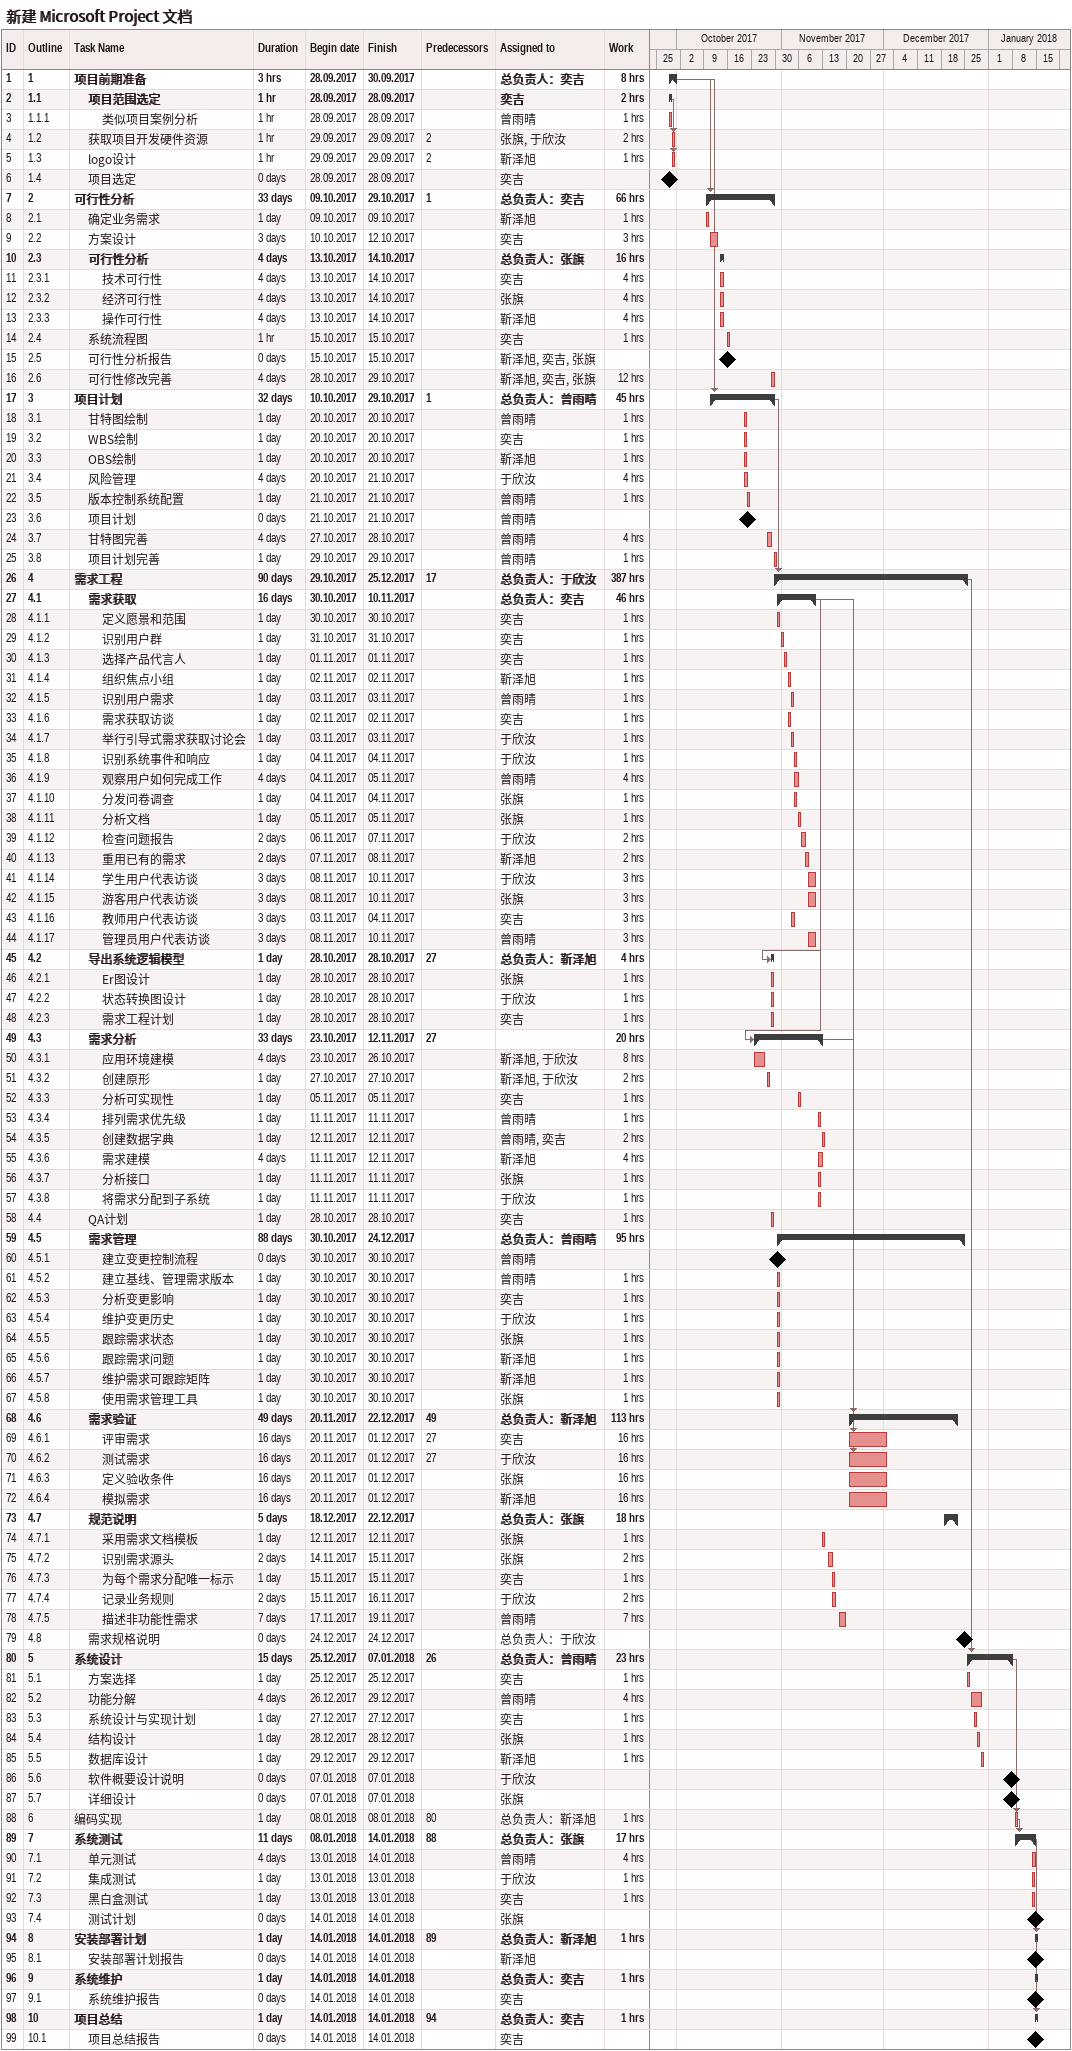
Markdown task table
新建 Microsoft Project 文档

| ID | WBS | Task | Duration | Start | Finish | Predecessors | Resources | Work (h) |
|---|---|---|---|---|---|---|---|---|
| 1 | 1 | **项目前期准备** | 3h | 2017-09-28 | 2017-09-30 |  | 总负责人：奕吉 | 8 |
| 2 | 1.1 | **项目范围选定** | 1h | 2017-09-28 | 2017-09-28 |  | 奕吉 | 2 |
| 3 | 1.1.1 | 类似项目案例分析 | 1h | 2017-09-28 | 2017-09-28 |  | 曾雨晴 | 1 |
| 4 | 1.2 | 获取项目开发硬件资源 | 1h | 2017-09-29 | 2017-09-29 | 2 | 张旗, 于欣汝 | 2 |
| 5 | 1.3 | logo设计 | 1h | 2017-09-29 | 2017-09-29 | 2 | 靳泽旭 | 1 |
| 6 | 1.4 | 项目选定 | 0d | 2017-09-28 | 2017-09-28 |  | 奕吉 |  |
| 7 | 2 | **可行性分析** | 33d | 2017-10-09 | 2017-10-29 | 1 | 总负责人：奕吉 | 66 |
| 8 | 2.1 | 确定业务需求 | 1d | 2017-10-09 | 2017-10-09 |  | 靳泽旭 | 1 |
| 9 | 2.2 | 方案设计 | 3d | 2017-10-10 | 2017-10-12 |  | 奕吉 | 3 |
| 10 | 2.3 | **可行性分析** | 4d | 2017-10-13 | 2017-10-14 |  | 总负责人：张旗 | 16 |
| 11 | 2.3.1 | 技术可行性 | 4d | 2017-10-13 | 2017-10-14 |  | 奕吉 | 4 |
| 12 | 2.3.2 | 经济可行性 | 4d | 2017-10-13 | 2017-10-14 |  | 张旗 | 4 |
| 13 | 2.3.3 | 操作可行性 | 4d | 2017-10-13 | 2017-10-14 |  | 靳泽旭 | 4 |
| 14 | 2.4 | 系统流程图 | 1h | 2017-10-15 | 2017-10-15 |  | 奕吉 | 1 |
| 15 | 2.5 | 可行性分析报告 | 0d | 2017-10-15 | 2017-10-15 |  | 靳泽旭, 奕吉, 张旗 |  |
| 16 | 2.6 | 可行性修改完善 | 4d | 2017-10-28 | 2017-10-29 |  | 靳泽旭, 奕吉, 张旗 | 12 |
| 17 | 3 | **项目计划** | 32d | 2017-10-10 | 2017-10-29 | 1 | 总负责人：曾雨晴 | 45 |
| 18 | 3.1 | 甘特图绘制 | 1d | 2017-10-20 | 2017-10-20 |  | 曾雨晴 | 1 |
| 19 | 3.2 | WBS绘制 | 1d | 2017-10-20 | 2017-10-20 |  | 奕吉 | 1 |
| 20 | 3.3 | OBS绘制 | 1d | 2017-10-20 | 2017-10-20 |  | 靳泽旭 | 1 |
| 21 | 3.4 | 风险管理 | 4d | 2017-10-20 | 2017-10-21 |  | 于欣汝 | 4 |
| 22 | 3.5 | 版本控制系统配置 | 1d | 2017-10-21 | 2017-10-21 |  | 曾雨晴 | 1 |
| 23 | 3.6 | 项目计划 | 0d | 2017-10-21 | 2017-10-21 |  | 曾雨晴 |  |
| 24 | 3.7 | 甘特图完善 | 4d | 2017-10-27 | 2017-10-28 |  | 曾雨晴 | 4 |
| 25 | 3.8 | 项目计划完善 | 1d | 2017-10-29 | 2017-10-29 |  | 曾雨晴 | 1 |
| 26 | 4 | **需求工程** | 90d | 2017-10-29 | 2017-12-25 | 17 | 总负责人：于欣汝 | 387 |
| 27 | 4.1 | **需求获取** | 16d | 2017-10-30 | 2017-11-10 |  | 总负责人：奕吉 | 46 |
| 28 | 4.1.1 | 定义愿景和范围 | 1d | 2017-10-30 | 2017-10-30 |  | 奕吉 | 1 |
| 29 | 4.1.2 | 识别用户群 | 1d | 2017-10-31 | 2017-10-31 |  | 奕吉 | 1 |
| 30 | 4.1.3 | 选择产品代言人 | 1d | 2017-11-01 | 2017-11-01 |  | 奕吉 | 1 |
| 31 | 4.1.4 | 组织焦点小组 | 1d | 2017-11-02 | 2017-11-02 |  | 靳泽旭 | 1 |
| 32 | 4.1.5 | 识别用户需求 | 1d | 2017-11-03 | 2017-11-03 |  | 曾雨晴 | 1 |
| 33 | 4.1.6 | 需求获取访谈 | 1d | 2017-11-02 | 2017-11-02 |  | 奕吉 | 1 |
| 34 | 4.1.7 | 举行引导式需求获取讨论会 | 1d | 2017-11-03 | 2017-11-03 |  | 于欣汝 | 1 |
| 35 | 4.1.8 | 识别系统事件和响应 | 1d | 2017-11-04 | 2017-11-04 |  | 于欣汝 | 1 |
| 36 | 4.1.9 | 观察用户如何完成工作 | 4d | 2017-11-04 | 2017-11-05 |  | 曾雨晴 | 4 |
| 37 | 4.1.10 | 分发问卷调查 | 1d | 2017-11-04 | 2017-11-04 |  | 张旗 | 1 |
| 38 | 4.1.11 | 分析文档 | 1d | 2017-11-05 | 2017-11-05 |  | 张旗 | 1 |
| 39 | 4.1.12 | 检查问题报告 | 2d | 2017-11-06 | 2017-11-07 |  | 于欣汝 | 2 |
| 40 | 4.1.13 | 重用已有的需求 | 2d | 2017-11-07 | 2017-11-08 |  | 靳泽旭 | 2 |
| 41 | 4.1.14 | 学生用户代表访谈 | 3d | 2017-11-08 | 2017-11-10 |  | 于欣汝 | 3 |
| 42 | 4.1.15 | 游客用户代表访谈 | 3d | 2017-11-08 | 2017-11-10 |  | 张旗 | 3 |
| 43 | 4.1.16 | 教师用户代表访谈 | 3d | 2017-11-03 | 2017-11-04 |  | 奕吉 | 3 |
| 44 | 4.1.17 | 管理员用户代表访谈 | 3d | 2017-11-08 | 2017-11-10 |  | 曾雨晴 | 3 |
| 45 | 4.2 | **导出系统逻辑模型** | 1d | 2017-10-28 | 2017-10-28 | 27 | 总负责人：靳泽旭 | 4 |
| 46 | 4.2.1 | Er图设计 | 1d | 2017-10-28 | 2017-10-28 |  | 张旗 | 1 |
| 47 | 4.2.2 | 状态转换图设计 | 1d | 2017-10-28 | 2017-10-28 |  | 于欣汝 | 1 |
| 48 | 4.2.3 | 需求工程计划 | 1d | 2017-10-28 | 2017-10-28 |  | 奕吉 | 1 |
| 49 | 4.3 | **需求分析** | 33d | 2017-10-23 | 2017-11-12 | 27 |  | 20 |
| 50 | 4.3.1 | 应用环境建模 | 4d | 2017-10-23 | 2017-10-26 |  | 靳泽旭, 于欣汝 | 8 |
| 51 | 4.3.2 | 创建原形 | 1d | 2017-10-27 | 2017-10-27 |  | 靳泽旭, 于欣汝 | 2 |
| 52 | 4.3.3 | 分析可实现性 | 1d | 2017-11-05 | 2017-11-05 |  | 奕吉 | 1 |
| 53 | 4.3.4 | 排列需求优先级 | 1d | 2017-11-11 | 2017-11-11 |  | 曾雨晴 | 1 |
| 54 | 4.3.5 | 创建数据字典 | 1d | 2017-11-12 | 2017-11-12 |  | 曾雨晴, 奕吉 | 2 |
| 55 | 4.3.6 | 需求建模 | 4d | 2017-11-11 | 2017-11-12 |  | 靳泽旭 | 4 |
| 56 | 4.3.7 | 分析接口 | 1d | 2017-11-11 | 2017-11-11 |  | 张旗 | 1 |
| 57 | 4.3.8 | 将需求分配到子系统 | 1d | 2017-11-11 | 2017-11-11 |  | 于欣汝 | 1 |
| 58 | 4.4 | QA计划 | 1d | 2017-10-28 | 2017-10-28 |  | 奕吉 | 1 |
| 59 | 4.5 | **需求管理** | 88d | 2017-10-30 | 2017-12-24 |  | 总负责人：曾雨晴 | 95 |
| 60 | 4.5.1 | 建立变更控制流程 | 0d | 2017-10-30 | 2017-10-30 |  | 曾雨晴 |  |
| 61 | 4.5.2 | 建立基线、管理需求版本 | 1d | 2017-10-30 | 2017-10-30 |  | 曾雨晴 | 1 |
| 62 | 4.5.3 | 分析变更影响 | 1d | 2017-10-30 | 2017-10-30 |  | 奕吉 | 1 |
| 63 | 4.5.4 | 维护变更历史 | 1d | 2017-10-30 | 2017-10-30 |  | 于欣汝 | 1 |
| 64 | 4.5.5 | 跟踪需求状态 | 1d | 2017-10-30 | 2017-10-30 |  | 张旗 | 1 |
| 65 | 4.5.6 | 跟踪需求问题 | 1d | 2017-10-30 | 2017-10-30 |  | 靳泽旭 | 1 |
| 66 | 4.5.7 | 维护需求可跟踪矩阵 | 1d | 2017-10-30 | 2017-10-30 |  | 靳泽旭 | 1 |
| 67 | 4.5.8 | 使用需求管理工具 | 1d | 2017-10-30 | 2017-10-30 |  | 张旗 | 1 |
| 68 | 4.6 | **需求验证** | 49d | 2017-11-20 | 2017-12-22 | 49 | 总负责人：靳泽旭 | 113 |
| 69 | 4.6.1 | 评审需求 | 16d | 2017-11-20 | 2017-12-01 | 27 | 奕吉 | 16 |
| 70 | 4.6.2 | 测试需求 | 16d | 2017-11-20 | 2017-12-01 | 27 | 于欣汝 | 16 |
| 71 | 4.6.3 | 定义验收条件 | 16d | 2017-11-20 | 2017-12-01 |  | 张旗 | 16 |
| 72 | 4.6.4 | 模拟需求 | 16d | 2017-11-20 | 2017-12-01 |  | 靳泽旭 | 16 |
| 73 | 4.7 | **规范说明** | 5d | 2017-12-18 | 2017-12-22 |  | 总负责人：张旗 | 18 |
| 74 | 4.7.1 | 采用需求文档模板 | 1d | 2017-11-12 | 2017-11-12 |  | 张旗 | 1 |
| 75 | 4.7.2 | 识别需求源头 | 2d | 2017-11-14 | 2017-11-15 |  | 张旗 | 2 |
| 76 | 4.7.3 | 为每个需求分配唯一标示 | 1d | 2017-11-15 | 2017-11-15 |  | 奕吉 | 1 |
| 77 | 4.7.4 | 记录业务规则 | 2d | 2017-11-15 | 2017-11-16 |  | 于欣汝 | 2 |
| 78 | 4.7.5 | 描述非功能性需求 | 7d | 2017-11-17 | 2017-11-19 |  | 曾雨晴 | 7 |
| 79 | 4.8 | 需求规格说明 | 0d | 2017-12-24 | 2017-12-24 |  | 总负责人：于欣汝 |  |
| 80 | 5 | **系统设计** | 15d | 2017-12-25 | 2018-01-07 | 26 | 总负责人：曾雨晴 | 23 |
| 81 | 5.1 | 方案选择 | 1d | 2017-12-25 | 2017-12-25 |  | 奕吉 | 1 |
| 82 | 5.2 | 功能分解 | 4d | 2017-12-26 | 2017-12-29 |  | 曾雨晴 | 4 |
| 83 | 5.3 | 系统设计与实现计划 | 1d | 2017-12-27 | 2017-12-27 |  | 奕吉 | 1 |
| 84 | 5.4 | 结构设计 | 1d | 2017-12-28 | 2017-12-28 |  | 张旗 | 1 |
| 85 | 5.5 | 数据库设计 | 1d | 2017-12-29 | 2017-12-29 |  | 靳泽旭 | 1 |
| 86 | 5.6 | 软件概要设计说明 | 0d | 2018-01-07 | 2018-01-07 |  | 于欣汝 |  |
| 87 | 5.7 | 详细设计 | 0d | 2018-01-07 | 2018-01-07 |  | 张旗 |  |
| 88 | 6 | 编码实现 | 1d | 2018-01-08 | 2018-01-08 | 80 | 总负责人：靳泽旭 | 1 |
| 89 | 7 | **系统测试** | 11d | 2018-01-08 | 2018-01-14 | 88 | 总负责人：张旗 | 17 |
| 90 | 7.1 | 单元测试 | 4d | 2018-01-13 | 2018-01-14 |  | 曾雨晴 | 4 |
| 91 | 7.2 | 集成测试 | 1d | 2018-01-13 | 2018-01-13 |  | 于欣汝 | 1 |
| 92 | 7.3 | 黑白盒测试 | 1d | 2018-01-13 | 2018-01-13 |  | 奕吉 | 1 |
| 93 | 7.4 | 测试计划 | 0d | 2018-01-14 | 2018-01-14 |  | 张旗 |  |
| 94 | 8 | **安装部署计划** | 1d | 2018-01-14 | 2018-01-14 | 89 | 总负责人：靳泽旭 | 1 |
| 95 | 8.1 | 安装部署计划报告 | 0d | 2018-01-14 | 2018-01-14 |  | 靳泽旭 |  |
| 96 | 9 | **系统维护** | 1d | 2018-01-14 | 2018-01-14 |  | 总负责人：奕吉 | 1 |
| 97 | 9.1 | 系统维护报告 | 0d | 2018-01-14 | 2018-01-14 |  | 奕吉 |  |
| 98 | 10 | **项目总结** | 1d | 2018-01-14 | 2018-01-14 | 94 | 总负责人：奕吉 | 1 |
| 99 | 10.1 | 项目总结报告 | 0d | 2018-01-14 | 2018-01-14 |  | 奕吉 |  |
